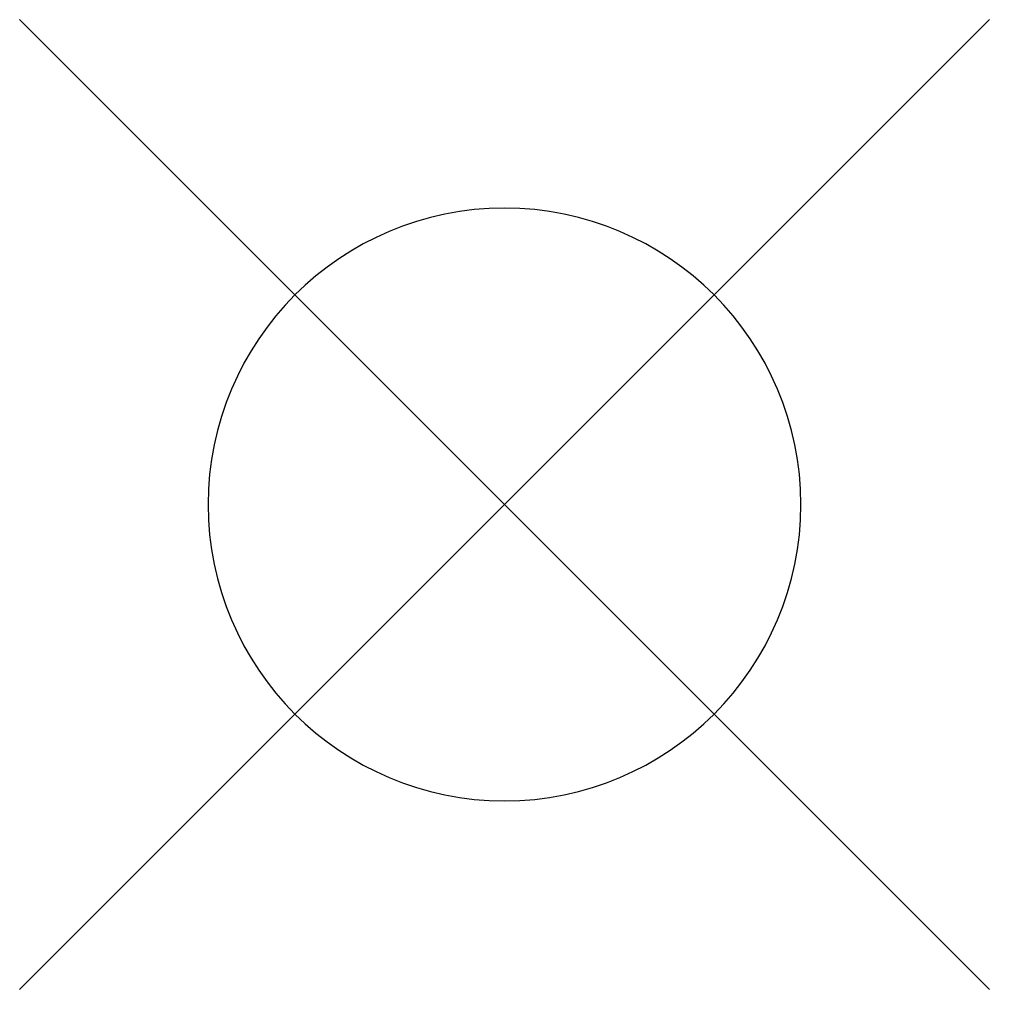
# Model space of a CAD drawing. Extents: x -1.41 to 1.41, y -1.41 to 1.41.
import ezdxf

# ---------------------------------------------------------------- set-up
doc = ezdxf.new("R2010")
doc.units = 0

msp = doc.modelspace()

# ---------------------------------------------------------------- linework, layer by layer
at = {"color": 7}
for points in [[(-1.4142, -1.4142), (1.4142, 1.4142)], [(1.4142, -1.4142), (-1.4142, 1.4142)]]:
    msp.add_lwpolyline(points, dxfattribs=at)
msp.add_lwpolyline([(0, 0.864, 1), (0, -0.864, 1)], format="xyb", close=True)

doc.saveas('drawing.dxf')
